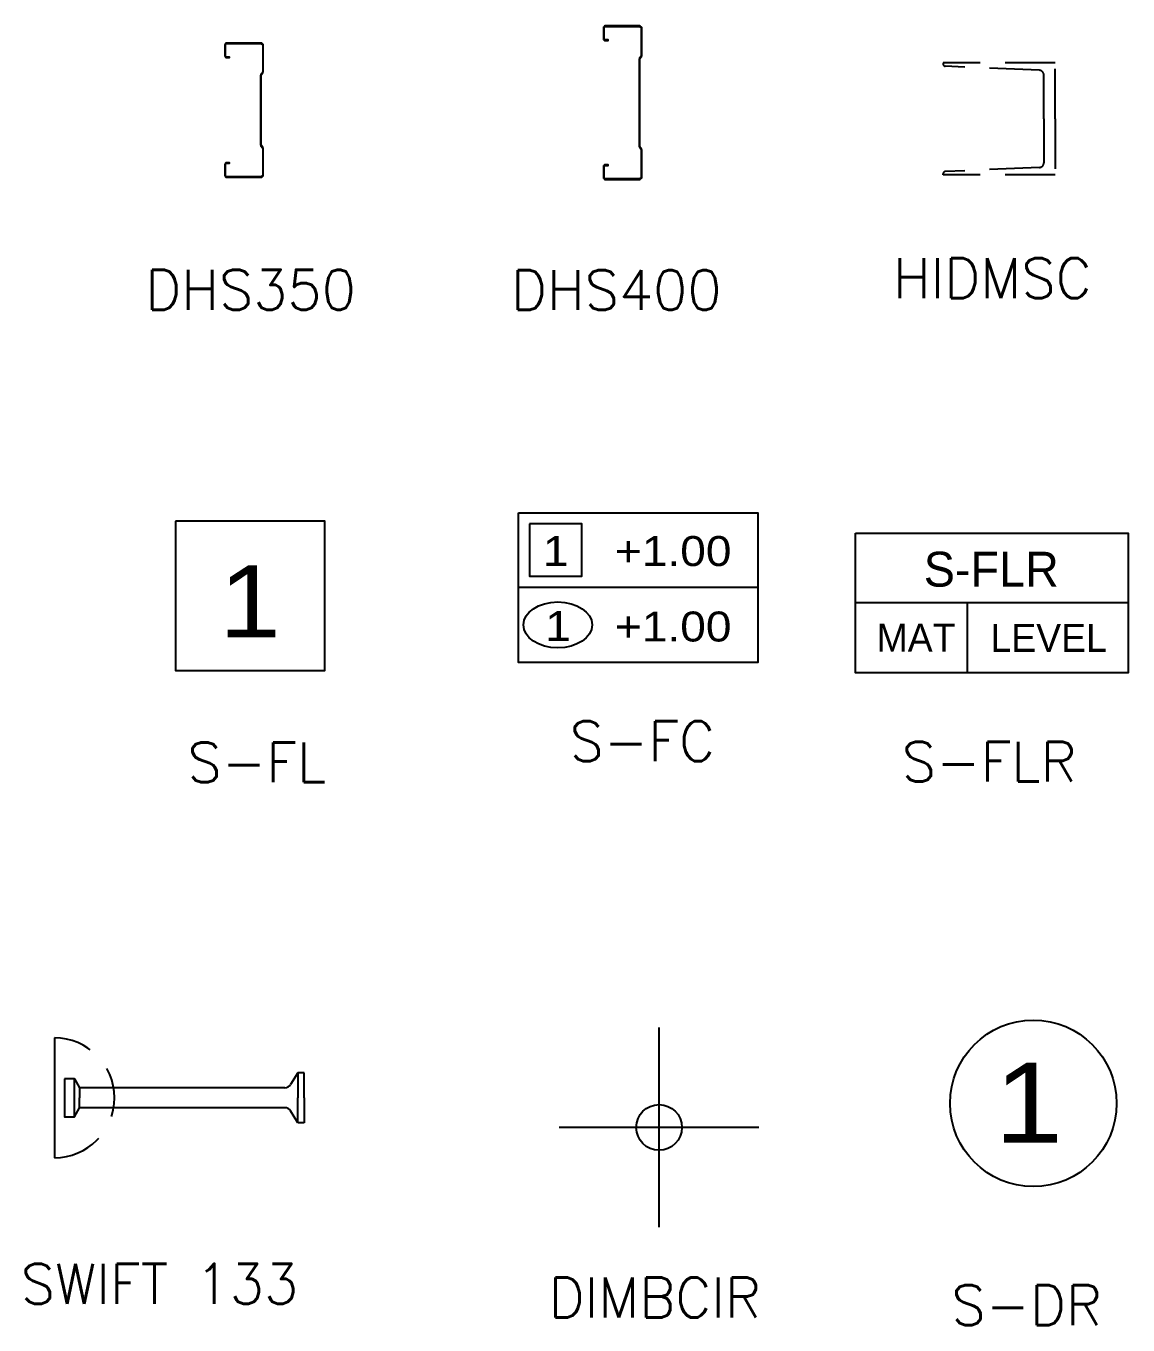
# Model space of a CAD drawing. Header units: inches. Extents: x -2548 to -2391, y 2200 to 2352.
# Drawn here: x -2431.63 to -2426.12, y 2339.26 to 2345.76 of the extents above; entities that cross this region are included whole.
import ezdxf
from ezdxf.enums import TextEntityAlignment as Align

# ---------------------------------------------------------------- set-up
doc = ezdxf.new("R2010")
doc.units = ezdxf.units.IN
doc.header["$MEASUREMENT"] = 0
doc.linetypes.add('HIDDEN', pattern=[0.375, 0.25, -0.125])
for name, color, linetype in [('1', 7, 'Continuous'), ('19', 4, 'Continuous'), ('2', 2, 'Continuous'), ('4', 4, 'Continuous'), ('5', 5, 'Continuous'), ('DIMENSION', 1, 'Continuous'), ('DIMS', 1, 'Continuous'), ('TEXT2', 6, 'Continuous')]:
    doc.layers.add(name, color=color, linetype=linetype)
doc.styles.add('ROMANS', font='romans', dxfattribs={"height": 0.1})

# ---------------------------------------------------------------- blocks, each defined once
blk = doc.blocks.new('DIMBCIR')
at = {"layer": 'DIMS'}
for points in [[(0, -0.1), (0, 0.1)], [(0.1, 0), (-0.1, 0)]]:
    blk.add_lwpolyline(points, dxfattribs=at)
blk.add_circle((0, 0), 0.0229, dxfattribs=at)
blk = doc.blocks.new('S-DR')
at = {"layer": 'DIMENSION'}
blk.add_circle((0, 0), 0.1042, dxfattribs=at)
at = {"layer": 'TEXT2', "width": 1.15}
blk.add_attdef('1', text='', height=0.1, dxfattribs=at).set_placement((-0.0058, -0.0492), align=Align.CENTER)
blk = doc.blocks.new('OVAL', base_point=(26.625, 12.1))
blk.add_circle((26.625, 12.1), 0.5)

msp = doc.modelspace()

# ---------------------------------------------------------------- linework, layer by layer
at = {"color": 2, "linetype": 'HIDDEN'}
for p, q in [((-2427.04254, 2345.57673), (-2427.04254, 2345.57168)), ((-2426.55997, 2345.53989), (-2427.03183, 2345.56049)), ((-2426.53854, 2345.29673), (-2426.53854, 2345.51751)), ((-2426.53854, 2345.29673), (-2426.53854, 2345.07595)), ((-2426.55997, 2345.05357), (-2427.03183, 2345.03297)), ((-2427.04254, 2345.01673), (-2427.04254, 2345.02178))]:
    msp.add_line(p, q, dxfattribs=at)
at = {"color": 2, "linetype": 'Continuous'}
for p, q in [((-2431.49153, 2340.69525), (-2431.49153, 2340.09525)), ((-2431.39156, 2340.49023), (-2431.36696, 2340.44527)), ((-2430.27318, 2340.52027), (-2430.31068, 2340.46098)), ((-2430.24155, 2340.52027), (-2430.27318, 2340.52027)), ((-2430.27318, 2340.52027), (-2430.27318, 2340.39525)), ((-2430.24155, 2340.39525), (-2430.24155, 2340.52027)), ((-2430.3379, 2340.44527), (-2431.36696, 2340.44527)), ((-2431.36696, 2340.44527), (-2431.36696, 2340.39525)), ((-2431.36696, 2340.34523), (-2431.36696, 2340.39525)), ((-2430.27318, 2340.27023), (-2430.27318, 2340.39525)), ((-2430.24155, 2340.39525), (-2430.24155, 2340.27023)), ((-2431.39156, 2340.30027), (-2431.36696, 2340.34523)), ((-2430.3379, 2340.34523), (-2431.36696, 2340.34523)), ((-2430.27318, 2340.27023), (-2430.31068, 2340.32952)), ((-2430.24155, 2340.27023), (-2430.27318, 2340.27023))]:
    msp.add_line(p, q, dxfattribs=at)
for points in [[(-2428.73427, 2345.68893), (-2428.71987, 2345.68893), (-2428.71987, 2345.69181), (-2428.73427, 2345.69181, -0.4142136), (-2428.74003, 2345.69757), (-2428.74003, 2345.75325, -0.4142136), (-2428.73427, 2345.75901), (-2428.56339, 2345.75901, -0.4142136), (-2428.55379, 2345.74941), (-2428.55379, 2345.61613, -0.1316525), (-2428.55508, 2345.61133), (-2428.56268, 2345.60149, 0.1316525), (-2428.56435, 2345.59525), (-2428.56435, 2345.16054, 0.1316525), (-2428.56268, 2345.1543), (-2428.55508, 2345.14445, -0.1316525), (-2428.55379, 2345.13965), (-2428.55379, 2345.00637, -0.4142136), (-2428.56339, 2344.99677), (-2428.73427, 2344.99677, -0.4142136), (-2428.74003, 2345.00253), (-2428.74003, 2345.05821, -0.4142136), (-2428.73427, 2345.06397), (-2428.71987, 2345.06397), (-2428.71987, 2345.06685), (-2428.73427, 2345.06685, 0.4142136), (-2428.74291, 2345.05821), (-2428.74291, 2345.00253, 0.4142136), (-2428.73427, 2344.99389), (-2428.56339, 2344.99389, 0.4142136), (-2428.55091, 2345.00637), (-2428.55091, 2345.13965, 0.1316525), (-2428.55258, 2345.14589), (-2428.56031, 2345.15596, -0.1316525), (-2428.56147, 2345.16028), (-2428.56147, 2345.5955, -0.1316525), (-2428.56031, 2345.59982), (-2428.55258, 2345.60989, 0.1316525), (-2428.55091, 2345.61613), (-2428.55091, 2345.74941, 0.4142136), (-2428.56339, 2345.76189), (-2428.73427, 2345.76189, 0.4142136), (-2428.74291, 2345.75325), (-2428.74291, 2345.69757, 0.4142136)], [(-2430.62961, 2345.60349), (-2430.61521, 2345.60349), (-2430.61521, 2345.60637), (-2430.62961, 2345.60637, -0.4142136), (-2430.63537, 2345.61213), (-2430.63537, 2345.66781, -0.4142136), (-2430.62961, 2345.67357), (-2430.45873, 2345.67357, -0.4142136), (-2430.44913, 2345.66397), (-2430.44913, 2345.53453, -0.1316525), (-2430.45041, 2345.52973), (-2430.45802, 2345.51989, 0.1316525), (-2430.45969, 2345.51365), (-2430.45969, 2345.16726, 0.1316525), (-2430.45802, 2345.16102), (-2430.45041, 2345.15118, -0.1316525), (-2430.44913, 2345.14638), (-2430.44913, 2345.01693, -0.4142136), (-2430.45873, 2345.00733), (-2430.62961, 2345.00733, -0.4142136), (-2430.63537, 2345.01309), (-2430.63537, 2345.06877, -0.4142136), (-2430.62961, 2345.07453), (-2430.61521, 2345.07453), (-2430.61521, 2345.07741), (-2430.62961, 2345.07741, 0.4142136), (-2430.63825, 2345.06877), (-2430.63825, 2345.01309, 0.4142136), (-2430.62961, 2345.00445), (-2430.45873, 2345.00445, 0.4142136), (-2430.44625, 2345.01693), (-2430.44625, 2345.14638, 0.1316525), (-2430.44792, 2345.15262), (-2430.45565, 2345.16268, -0.1316525), (-2430.45681, 2345.167), (-2430.45681, 2345.51391, -0.1316525), (-2430.45565, 2345.51823), (-2430.44792, 2345.52829, 0.1316525), (-2430.44625, 2345.53453), (-2430.44625, 2345.66397, 0.4142136), (-2430.45873, 2345.67645), (-2430.62961, 2345.67645, 0.4142136), (-2430.63825, 2345.66781), (-2430.63825, 2345.61213, 0.4142136)]]:
    msp.add_lwpolyline(points, format="xyb", close=True, dxfattribs=at)
at = {"color": 2, "linetype": 'HIDDEN'}
for points in [[(-2426.48254, 2345.29673), (-2426.48254, 2345.57673), (-2427.04254, 2345.57673)], [(-2426.48254, 2345.29673), (-2426.48254, 2345.01673), (-2427.04254, 2345.01673)]]:
    msp.add_lwpolyline(points, dxfattribs=at)
at = {"color": 2, "linetype": 'Continuous'}
msp.add_lwpolyline([(-2431.44153, 2340.49023), (-2431.44153, 2340.30027), (-2431.39156, 2340.30027), (-2431.39156, 2340.49023)], close=True, dxfattribs=at)
at = {"color": 2, "linetype": 'HIDDEN'}
for centre, radius, start, end in [((-2427.03134, 2345.57168), 0.0112, 180, 267.5), ((-2426.56094, 2345.51751), 0.0224, 0, 87.5), ((-2426.56094, 2345.07595), 0.0224, 272.5, 0), ((-2427.03134, 2345.02178), 0.0112, 92.5, 180), ((-2431.49153, 2340.39525), 0.3, 270, 90)]:
    msp.add_arc(centre, radius, start, end, dxfattribs=at)
at = {"color": 2, "linetype": 'Continuous'}
for centre, start, end in [((-2430.3379, 2340.47669), 270, 330), ((-2430.3379, 2340.31381), 30, 90)]:
    msp.add_arc(centre, 0.03142, start, end, dxfattribs=at)
at = {"layer": '2'}
msp.add_line((-2426.92146, 2342.87315), (-2426.92146, 2342.52315), dxfattribs=at)
for points in [[(-2429.16916, 2343.32489), (-2427.97031, 2343.32489), (-2427.97031, 2342.57489), (-2429.16916, 2342.57489)], [(-2430.88586, 2343.28232), (-2430.88586, 2342.53463), (-2430.13817, 2342.53463), (-2430.13817, 2343.28232)], [(-2429.11291, 2343.26864), (-2429.11291, 2343.00729), (-2428.85156, 2343.00729), (-2428.85156, 2343.26864)], [(-2427.48092, 2343.22315), (-2426.117, 2343.22315), (-2426.117, 2342.52315), (-2427.48092, 2342.52315)]]:
    msp.add_lwpolyline(points, close=True, dxfattribs=at)
for points in [[(-2427.97031, 2342.94989), (-2429.16916, 2342.94989)], [(-2426.117, 2342.87315), (-2427.48092, 2342.87315)]]:
    msp.add_lwpolyline(points, dxfattribs=at)

# ---------------------------------------------------------------- block references
at = {"layer": '1', "xscale": 5, "yscale": 5, "zscale": 5}
msp.add_blockref('DIMBCIR', (-2428.46462, 2340.24691), dxfattribs=at)
at = {"layer": '1', "xscale": 4, "yscale": 4, "zscale": 4}
msp.add_blockref('S-DR', (-2426.59102, 2340.36741), dxfattribs=at).add_auto_attribs({'1': '1'})
at = {"layer": '2', "xscale": 0.3445640934505718, "yscale": 0.229709395633563, "zscale": 0.3445640934505718}
msp.add_blockref('OVAL', (-2428.97198, 2342.76297), dxfattribs=at)

# ---------------------------------------------------------------- texts
at = {"layer": '19', "style": 'ROMANS'}
for s, p in [('HIDMSC', (-2427.29378, 2344.39957)), ('DHS350', (-2431.03664, 2344.34141)), ('DHS400', (-2429.20573, 2344.33981)), ('S-FC', (-2428.91289, 2342.08053)), ('S-FLR', (-2427.24927, 2341.97833)), ('S-FL', (-2430.82596, 2341.975)), ('SWIFT 133', (-2431.65997, 2339.36409)), ('DIMBCIR', (-2429.01772, 2339.29478)), ('S-DR', (-2427.00161, 2339.25747))]:
    msp.add_text(s, height=0.2, dxfattribs=at).set_placement(p)
at = {"layer": '4', "width": 1.15}
for tag, text, p in [('1', '1', (-2428.98223, 2343.05785)), ('+1.00', '+1.00', (-2428.39412, 2343.05785)), ('1', '1', (-2428.9707, 2342.6822)), ('+1.00', '+1.00', (-2428.39412, 2342.67993))]:
    msp.add_attdef(tag, text=text, height=0.15, dxfattribs=at).set_placement(p, align=Align.CENTER)
at = {"layer": '4'}
for tag, text, height, p in [('S-FLR', 'FL-01', 0.175, (-2426.80163, 2343.04203)), ('MAT', '', 0.14, (-2427.17821, 2342.69892)), ('LEVEL', '+0.00', 0.14, (-2426.51429, 2342.69815))]:
    msp.add_attdef(tag, text=text, height=height, dxfattribs=at).set_placement(p, align=Align.MIDDLE)
at = {"layer": '5', "width": 1.15}
msp.add_attdef('1', text='1', height=0.36, dxfattribs=at).set_placement((-2430.51201, 2342.70078), align=Align.CENTER)

doc.saveas('drawing.dxf')
